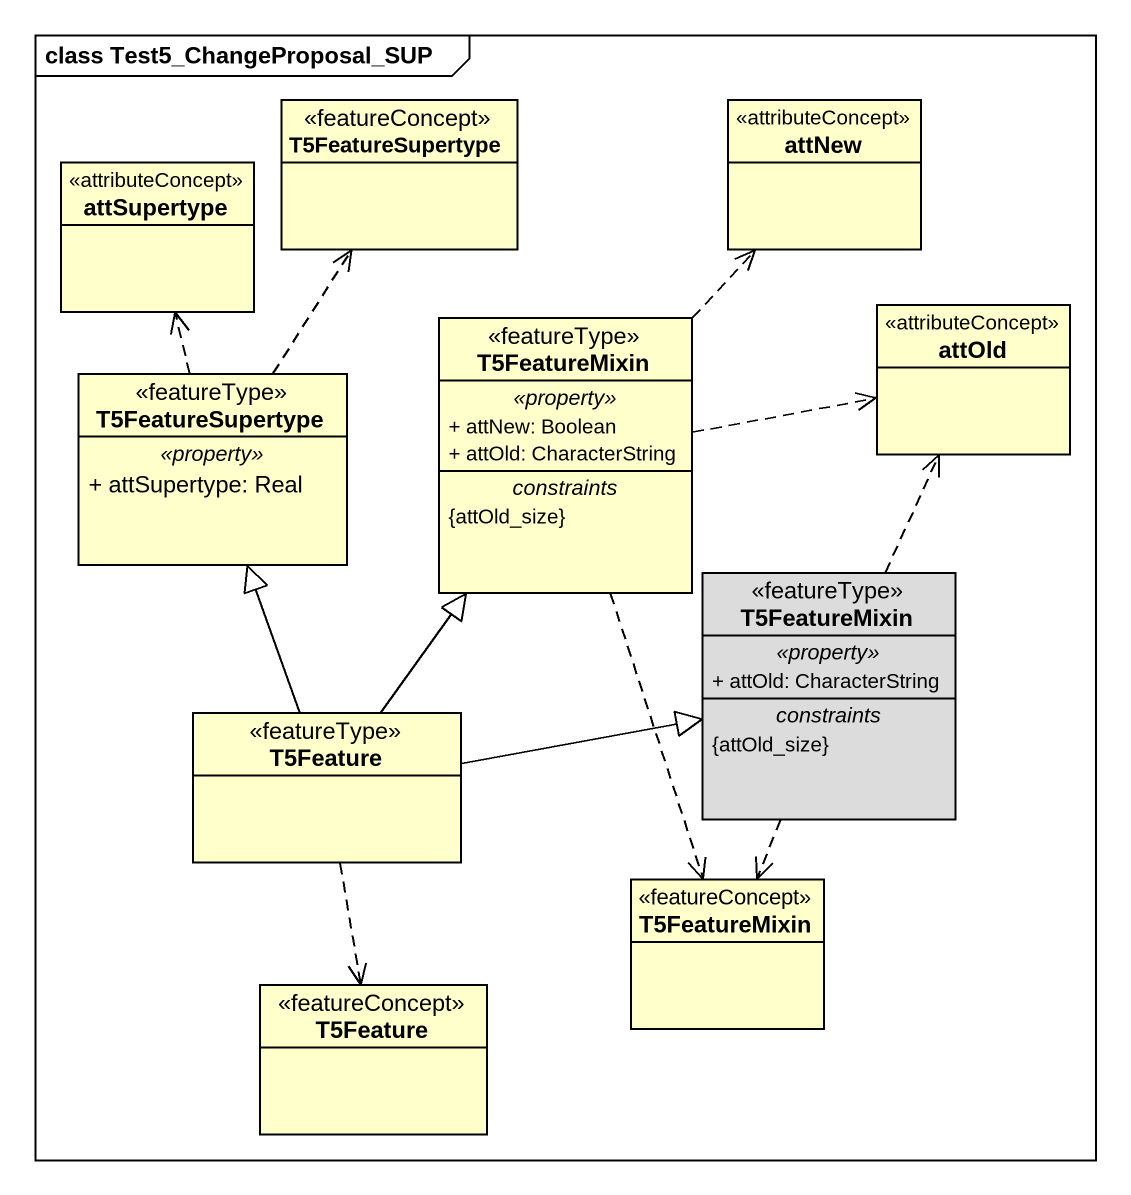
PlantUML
@startuml
mainframe class Test5_ChangeProposal_SUP
hide circle
hide empty members
skinparam classAttributeIconSize 0
class T5FeatureSupertype <<featureConcept>>
class attNew <<attributeConcept>>
class attSupertype <<attributeConcept>>
class attOld <<attributeConcept>>
class "T5FeatureSupertype" as T5FeatureSupertype_2 <<featureType>> {
  .. <<property>> ..
  + attSupertype: Real
}
class T5FeatureMixin <<featureType>> {
  .. <<property>> ..
  + attNew: Boolean
  + attOld: CharacterString
  -- constraints --
  {attOld_size}
}
class "T5FeatureMixin" as T5FeatureMixin_2 <<featureType>> #DCDCDC {
  .. <<property>> ..
  + attOld: CharacterString
  -- constraints --
  {attOld_size}
}
class T5Feature <<featureType>>
class "T5FeatureMixin" as T5FeatureMixin_3 <<featureConcept>>
class "T5Feature" as T5Feature_2 <<featureConcept>>
T5FeatureSupertype_2 .up.> T5FeatureSupertype
T5FeatureSupertype_2 .up.> attSupertype
T5FeatureMixin .up.> attNew
T5FeatureMixin .right.> attOld
T5FeatureMixin ..> T5FeatureMixin_3
T5FeatureMixin_2 .up.> attOld
T5FeatureMixin_2 ..> T5FeatureMixin_3
T5Feature -up-|> T5FeatureSupertype_2
T5Feature -up-|> T5FeatureMixin
T5Feature -right-|> T5FeatureMixin_2
T5Feature ..> T5Feature_2
@enduml
